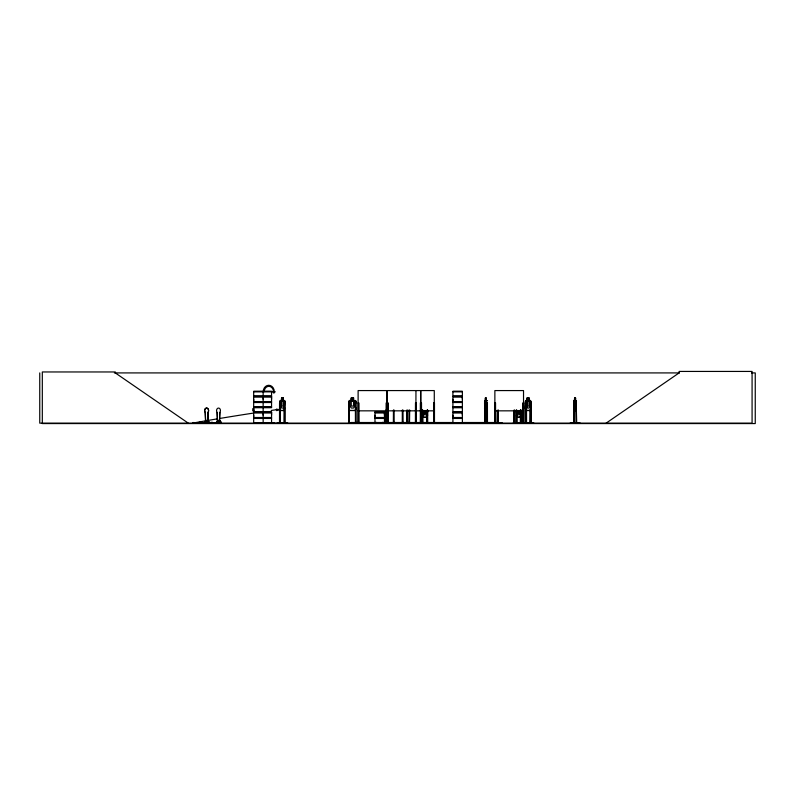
<?xml version="1.0" encoding="UTF-8"?>
<svg xmlns="http://www.w3.org/2000/svg" width="795" height="795" viewBox="0 0 795 795"><rect width="100%" height="100%" fill="white"/><g stroke="black" fill="none" stroke-linecap="round" stroke-linejoin="round"><path stroke-width="1.19" d="M253.675 417.514L253.675 412.853L271.562 412.853L271.552 417.514L253.675 417.514L253.685 415.189M253.675 401.574L253.675 396.924L271.562 396.924L271.552 401.574L253.675 401.574L253.685 399.249M263.145 415.189L263.145 412.853L263.145 417.514M263.145 399.249L263.145 396.924L263.145 401.574M271.552 415.189L271.552 412.853M271.552 399.249L271.552 396.924M374.982 417.514L374.982 412.853L384.462 412.853L384.452 417.514L374.982 417.514L374.992 415.189M384.452 415.189L384.452 412.853M452.911 417.514L452.911 412.853L462.382 412.853L462.372 417.514L452.911 417.514L452.921 415.189M452.911 401.574L452.911 396.924L462.382 396.924L462.372 401.574L452.911 401.574L452.921 399.249M462.372 415.189L462.372 412.853M462.372 399.249L462.372 396.924M207.545 422.165L205.587 422.165L205.18 412.406A2.534 1.958 -90 0 1 205.18 408.819A2.534 1.958 -90 0 1 207.952 408.819A2.534 1.958 -90 0 1 207.952 412.406C209.214 422.403 205.915 420.505 207.346 421.072M205.686 422.165L205.279 412.406A2.534 1.958 -90 0 1 205.279 408.819A2.534 1.958 -90 0 1 208.052 408.819A2.534 1.958 -90 0 1 208.052 412.406L207.694 420.943L207.177 420.903M219.4 422.165L219.808 412.406A2.534 1.958 -90 0 0 219.907 408.819A2.534 1.958 -90 0 0 217.134 408.819A2.534 1.958 -90 0 0 217.134 412.406L217.542 422.165M219.907 412.406L219.5 422.165L217.442 422.165L217.134 412.406M491.181 423.129L501.844 422.761L491.24 423.039M491.24 422.751L501.844 422.761M206.72 420.784L207.644 420.495A921.793 327.5 -5 0 1 216.995 418.915M219.38 420.456L218.436 420.605M207.793 420.724C205.766 420.982 208.23 420.644 207.117 420.843M219.181 420.535L219.38 421.072L218.546 420.495M218.943 420.625L219.271 420.505M219.172 420.724L219.44 421.062M486.818 410.528L487.116 408.054M403.234 423.129L410.548 422.721L403.055 422.612M410.528 422.761L403.353 423.079M481.084 422.761L490.893 422.761M570.323 422.761L580.27 423.129M264.218 423.079L274.653 422.761L253.665 422.94L253.685 418.448L271.562 418.448L271.562 422.94M219.052 420.535L218.496 420.923L219.44 420.764M530.802 408.044L530.245 410.449L525.883 410.449M530.921 408.054L530.285 410.528L525.833 410.528M284.372 410.528L285.017 401.356L284.411 400.481L283.229 400.481M422.374 410.359L422.93 417.296L427.124 417.216L427.67 414.801M427.114 417.296L427.79 410.349M513.272 422.761L533.872 423.079M276.809 423.079L287.641 422.761M389.888 423.099L374.992 422.811M355.186 423.129L355.305 422.403M360.811 422.721L355.445 422.751L360.821 423.139M360.771 423.079L355.435 423.079L355.385 402.886L356.071 402.886M424.629 423.079L413.43 422.731L430.234 422.761M484.702 423.139L484.582 401.366L485.457 400.481M574.099 400.481L573.761 423.139M574.119 400.561L574.119 410.449M356.071 408.044L355.236 410.449L349.502 410.449L348.757 408.044L348.757 401.405M356.15 408.054L355.295 410.528L349.442 410.528L348.667 408.054M518.092 410.995L517.167 414.016L518.419 411.542L519.751 413.966L518.728 411.015M495.871 422.751L495.683 410.2M401.584 422.761L402.797 423.039L402.886 422.403M402.469 423.089L402.429 422.403M375.161 422.761L376.065 423.079M385.804 423.089L385.833 410.2M386.718 423.089L386.767 390.574L358.118 390.574L358.118 423.139M424.719 410.995L423.636 414.016L425.106 411.542L426.667 413.966L425.464 411.015M206.601 420.764L207.217 420.625M525.863 423.139L526.35 400.481M525.883 401.366L526.419 400.481M525.912 400.481L525.296 408.054L525.893 410.528M277.833 409.167L278.638 409.842L277.833 410.508M219.281 422.543L219.281 421.489L220.831 421.489L221.02 423.139L192.797 423.129L193.006 422.543L201.97 422.811M193.165 423.119L193.811 423.099L193.036 422.96M195.202 423.129L195.948 422.543M204.941 421.489L204.713 423.129M206.034 421.489L206.034 422.811L205.249 423.139M206.839 423.119L204.871 422.811M207.386 423.119L207.952 420.326L206.939 420.326L206.939 422.543M208.24 423.129L208.399 422.543M209.006 422.96L208.976 421.489L207.654 421.489M217.9 421.489L217.681 423.109L218.665 423.139M218.506 422.96L217.91 422.811M220.473 423.119L193.006 422.811L193.423 423.129M220.285 422.96L220.861 422.96M452.882 407.01L462.392 407.199M452.911 422.94L452.921 418.448L462.382 418.448L462.382 422.94L452.882 423.129M526.23 401.396L527.115 400.561L527.115 397.987L529.241 397.987L529.967 406.046L529.122 408.044L527.552 408.044L526.717 406.046L527.502 397.987M218.526 420.625L219.172 420.625M606.128 423.139L679.109 372.915L679.109 371.434L752.08 371.434L752.08 423.139L39.75 423.139L39.75 372.915M523.021 423.089L523.04 402.886L523.716 402.886L523.686 423.139M220.076 423.139L220.672 423.129M390.007 423.039L374.962 423.129M114.361 372.915L679.486 372.915M751.523 372.915L755.25 372.915L755.25 423.566L42.314 423.566L42.314 371.961L115.295 371.961L115.295 372.915L188.266 423.139M253.665 391.309L271.572 391.309M452.902 391.309L462.392 391.309M253.685 391.776L271.552 391.776M452.921 391.776L462.372 391.776M253.615 396.308L271.632 396.308M452.842 396.308L462.452 396.308M253.615 396.596L271.632 396.596M452.842 396.596L462.452 396.596M281.5 397.987L283.288 397.987M574.328 423.139L574.209 401.396L574.616 397.987L575.57 397.987L575.461 408.044L574.646 408.044L574.209 406.046M281.559 398.066L283.239 398.066M353.576 398.066L351.251 398.066L351.251 400.561L349.999 401.396L349.999 406.046L351.251 408.044L353.576 408.044L354.818 406.046L354.818 401.396L353.576 400.561L353.656 397.987L351.161 397.987L351.161 400.481L349.462 400.481L348.667 401.366L348.707 423.139M485.407 398.066L486.292 398.066M527.115 398.066L529.182 398.066M574.646 398.066L575.54 398.066L575.461 400.561M485.546 398.484L486.073 398.484L485.546 399.319M574.795 398.484L575.322 398.484L574.795 399.319M281.559 400.481L280.327 400.481L279.77 401.366L280.367 410.528L284.431 410.528M353.656 400.481L355.266 400.481L356.15 401.356L356.14 423.139M486.252 400.481L486.888 400.481M527.562 400.481L525.853 400.481L525.296 401.366L525.346 423.139L525.266 422.403M528.814 400.481L530.325 400.481L530.921 401.356L530.921 423.139M574.02 400.481L574.696 400.481M575.491 400.481L576.415 401.396L576.395 423.139M280.347 400.561L284.391 400.561M349.502 400.561L355.236 400.561L356.071 401.396M484.791 400.561L486.878 400.561M525.883 400.561L530.305 400.561M574.04 400.561L576.127 400.561M284.352 400.481L285.017 401.356M484.582 401.366L484.851 410.528L486.898 410.528M530.861 401.356L530.265 400.481M576.445 401.356L576.057 400.481M253.615 401.902L271.632 401.902M452.842 401.902L462.452 401.902M253.615 402.191L271.632 402.191M452.842 402.191L462.452 402.191M284.232 402.886L284.898 402.886M348.627 402.886L349.313 402.886L349.393 423.139M358.118 402.886L358.793 402.886L358.853 423.139M387.304 402.886L387.97 402.886L387.841 423.139L387.781 402.886M484.562 402.886L484.831 423.139M494.868 402.886L495.543 402.886L495.593 423.139M525.316 402.886L526.509 402.886M253.685 406.881L271.552 406.881L271.562 402.518L253.675 402.518L253.675 407L271.572 407.01M452.921 406.881L462.372 406.881L462.372 402.518L452.911 402.518L452.911 407L462.392 407M253.665 407.199L271.572 407.199M253.665 407.418L271.572 407.408M253.685 407.706L271.552 407.706M452.921 407.706L462.372 407.706M525.823 408.054L526.34 410.528M573.742 408.054L574.089 410.528M576.445 408.054L576.067 410.528L574.02 410.528M254.35 409.008L253.635 409.008L253.635 410.498L254.35 410.498M280.347 410.449L284.391 410.449M484.791 410.449L486.878 410.449M574.04 410.449L576.127 410.449M358.118 410.836L386.767 410.836M387.304 410.836L420.595 410.836M420.853 410.836L434.279 410.836M494.868 410.836L523.527 410.836M253.675 411.919L271.562 411.919M374.982 411.919L384.462 411.919M253.615 412.247L271.632 412.247M374.922 412.247L384.532 412.247M452.842 412.247L462.452 412.247M253.615 412.535L271.632 412.535M374.922 412.535L384.532 412.535M452.842 412.535L462.452 412.535M516.641 417.216L520.248 417.216L520.765 414.801L520.178 417.216L516.601 417.296L516.194 410.359M422.87 417.296L427.163 417.296M253.615 417.832L271.632 417.832M374.922 417.832L384.532 417.832M452.842 417.832L462.452 417.832M253.615 418.12L271.632 418.12M374.922 418.12L384.532 418.12M452.842 418.12L462.452 418.12M198.998 422.334L200.678 422.334M210.864 422.334L212.543 422.334M204.871 422.543L213.835 422.811M280.287 422.403L279.502 422.403L279.502 423.139L279.552 402.886L280.218 402.886L280.277 423.139M284.183 422.403L284.968 422.403M349.393 422.403L348.548 422.403L348.548 423.139M453.359 422.513L350.893 422.513L350.893 423.139M461.816 422.513L496.259 422.513L496.209 423.139M497.769 422.403L498.266 422.403M513.789 422.403L514.673 422.403M520.347 422.403L521.083 422.403M522.981 422.403L523.786 422.403M525.247 422.403L526.558 422.403M530.027 422.403L531.11 422.403L531.11 423.139M573.752 422.403L574.338 423.139M576.723 422.403L576.146 423.139L576.176 402.886L576.703 423.139M349.393 422.612L355.305 422.612M376.492 422.612L393.366 422.612M393.773 422.731L394.698 422.761M431.635 422.761L437.3 422.761M253.685 422.811L274.653 422.761M452.921 422.811L462.372 422.811M413.44 422.751L424.649 423.039M383.12 423.139L383.23 422.403M409.514 423.089L409.683 410.031M409.196 423.079L409.037 422.403M513.649 422.721L513.868 410.2L514.027 423.099M521.023 423.079L521.033 410.031M528.755 400.561L529.639 401.396M530.017 400.481L530.643 401.356M529.957 400.481L530.583 401.396M486.808 400.481L487.146 423.139M422.433 414.801L422.97 417.216M525.406 408.044L525.942 410.449M525.932 408.044L526.399 410.528M277.167 409.594C275.686 407.279 276.69 413.012 277.167 409.594A921.793 327.5 -5 0 0 271.224 410.449M484.533 408.044L484.771 410.528M576.524 422.403L576.484 423.139M574.696 397.987L574.725 400.561M574.06 402.886L574.079 423.139L573.95 422.403M531.04 423.139L531.06 402.886L530.404 402.886L530.354 423.139M530.762 402.886L530.762 423.139M530.603 402.886L530.603 406.454M530.603 408.839L530.543 423.139M530.225 422.403L530.225 423.139M530.096 410.031L530.036 423.139M527.84 398.484L527.84 399.319M527.174 398.066L527.174 400.561M526.509 407.646L526.558 423.139M526.31 402.886L526.37 423.139M526.23 422.403L526.201 423.139M526.042 407.646L526.042 423.139M525.724 422.403L525.694 423.139M525.505 402.886L525.584 423.139M523.527 423.139L523.527 390.574L494.868 390.574L494.868 423.139M523.339 422.403L523.438 423.139M523.229 402.886L523.18 423.139M520.874 422.403L520.874 423.139M520.824 410.031L520.715 423.139M520.606 410.031L520.566 423.139M520.407 410.031L520.357 423.139M519.99 410.478L519.224 414.801L517.784 414.801L517.008 410.478M519.224 410.478L519.224 412.814L517.784 412.814L517.784 410.478M516.869 414.801L516.919 423.139M516.71 423.139L516.849 422.403L516.194 423.139M516.661 410.031L516.661 423.139M516.442 414.801L516.402 423.139M516.243 410.031L516.243 423.139M514.594 410.2L514.673 423.139M514.524 410.2L514.534 423.139M498.207 410.2L498.227 423.139M498.097 410.2L498.087 423.139M497.938 410.2L497.819 423.139M497.809 422.403L497.769 423.139M495.355 402.886L495.404 423.139M495.186 422.403L495.206 423.139M495.056 402.886L495.146 423.139M494.808 422.403L494.818 423.139M487.464 423.139L487.415 402.886L486.898 423.139M487.246 422.403L487.275 423.139M485.457 397.987L484.97 406.046L485.407 408.044L486.222 408.044L486.321 397.987L485.377 397.987L485.377 400.481M485.059 422.403L485.079 423.139L485.049 407.646M484.513 422.403L484.533 423.139M459.103 422.513L459.103 423.139M458.099 422.513L458.099 423.139M457.055 422.513L457.055 423.139M434.477 423.139L434.477 402.886L433.822 402.886L433.772 423.139M434.279 423.139L434.279 390.574L420.853 390.574L420.853 423.139M434.199 422.403L434.169 423.139M434.02 402.886L433.971 423.139M427.611 410.031L427.67 423.139M427.432 410.031L427.432 423.139M427.322 422.403L427.342 423.139M427.114 410.031L427.203 423.139M426.935 415.994L427.054 423.139M426.766 410.478L425.862 414.801L424.182 414.801L423.278 410.478M426.875 422.403L426.875 423.139M425.862 410.478L425.862 412.814L424.182 412.814L424.182 410.478M422.711 410.031L422.771 423.139M422.533 410.031L422.592 423.139M422.324 422.403L422.304 423.139M422.215 410.031L422.155 423.139M422.036 410.031L422.036 423.139M421.569 423.139L421.509 402.886L420.366 402.886L420.336 423.139M421.32 402.886L421.37 423.139M421.131 422.403L421.231 423.139M421.052 402.886L421.052 423.139M420.714 422.403L420.674 423.139M420.585 423.139L420.595 390.574L387.304 390.574L387.304 423.139M417.405 422.513L417.405 423.139M416.361 422.513L416.361 423.139M416.202 422.403L416.202 423.139M416.113 423.139L416.143 402.886L415.477 402.886L415.417 423.139M415.954 390.574L415.874 423.139M415.656 402.886L415.775 423.139M415.606 422.403L415.606 423.139M409.763 422.403L409.723 423.139M408.968 410.031L408.888 423.139M407.388 422.403L407.388 423.139M407.338 410.2L407.368 423.139M407.09 410.2L407.12 423.139M407.03 422.403L406.99 423.139M406.861 410.2L406.841 423.139M403.095 422.403L403.095 423.139L402.976 410.031M402.34 410.031L402.26 423.139L402.22 422.403M394.201 422.403L394.171 423.139L394.091 410.031M393.525 422.403L393.535 423.139M393.446 410.031L393.366 423.139M388.805 422.513L388.805 423.139M388.03 422.403L388.03 423.139M387.572 422.403L387.602 423.139M387.493 402.886L387.503 423.139M387.016 422.403L387.105 423.139L386.956 402.886L386.281 402.886L386.191 423.139L386.092 410.2M386.658 422.403L386.549 423.139M386.469 402.886L386.41 423.139M384.462 422.94L384.452 418.448L374.982 418.448L374.982 422.94M382.554 422.403L382.554 423.139M382.504 422.403L382.395 423.139L382.355 422.612M376.492 423.139L376.413 422.403L376.333 423.139M375.856 423.139L375.767 422.403L375.657 423.139M358.605 402.886L358.664 423.139M358.386 422.403L358.495 423.139M358.307 402.886L358.227 423.139M355.991 422.403L355.991 423.139M352.99 422.513L352.99 423.139M351.947 422.513L351.947 423.139M349.234 422.403L349.234 423.139M284.958 401.356L284.898 423.139M284.709 407.646L284.709 423.139M284.63 422.403L284.6 423.139M284.431 402.886L284.372 423.139M284.232 407.646L284.183 423.139M283.229 397.987L283.179 400.561L284.103 401.396L284.103 406.046L283.239 408.044L281.619 408.044L280.754 406.046L281.559 397.987M280.029 402.886L280.088 423.139M279.92 422.403L279.86 423.139M279.83 401.366L279.691 423.139M263.155 391.498L263.145 395.99M263.145 402.518L263.155 407M263.155 407.438L263.145 411.919M263.155 418.448L263.155 422.94M220.603 421.489L220.603 422.543L216.797 422.543L216.797 421.489M219.817 422.543L219.817 420.326L218.804 420.326L218.804 422.543M219.698 420.326L219.698 422.543M219.509 421.489L219.509 422.811M218.913 420.326L218.913 422.543M218.118 422.543L218.118 421.489L216.568 421.489L216.568 422.811M208.747 421.489L208.747 422.543M207.058 420.326L207.078 422.811M206.193 422.811L206.263 421.489L204.713 421.489L204.713 422.811M192.509 423.139A921.793 327.5 -5 0 1 206.481 420.694M220.513 418.329A921.793 327.5 -5 0 1 253.466 413.082M263.224 391.667A6.38 5.525 -90 0 1 268.75 385.277A6.38 5.525 -90 0 1 274.285 391.667L275.189 391.667L273.868 393.137L272.536 391.667L273.46 391.667A5.327 4.611 -90 0 0 268.839 386.33A5.327 4.611 -90 0 0 264.228 391.667M271.572 391.478L253.665 391.498L253.685 395.99L271.562 395.99L271.562 391.498M462.392 391.478L452.902 391.478L452.921 395.99L462.382 395.99L462.382 391.498M282.95 398.484L281.907 398.484L281.907 399.319L282.95 399.319L282.95 398.484M353.159 398.484L351.658 398.484L351.658 399.319L353.159 399.319L353.159 398.484M528.844 398.484L527.403 398.484L527.403 399.319L528.844 399.319L528.844 398.484M283.239 401.396L281.619 401.396L281.619 406.046L283.239 406.046L283.239 401.396M353.576 401.396L351.251 401.396L351.251 406.046L353.576 406.046L353.576 401.396M486.222 401.396L485.407 401.396L485.407 406.046L486.222 406.046L486.222 401.396M529.122 401.396L527.552 401.396L527.552 406.046L529.122 406.046L529.122 401.396M575.461 401.396L574.646 401.396L574.646 406.046L575.461 406.046L575.461 401.396M462.392 407.438L452.902 407.438L452.921 411.919L462.382 411.919L462.382 407.438M253.198 408.501L253.158 410.995L253.198 408.501"/></g></svg>
